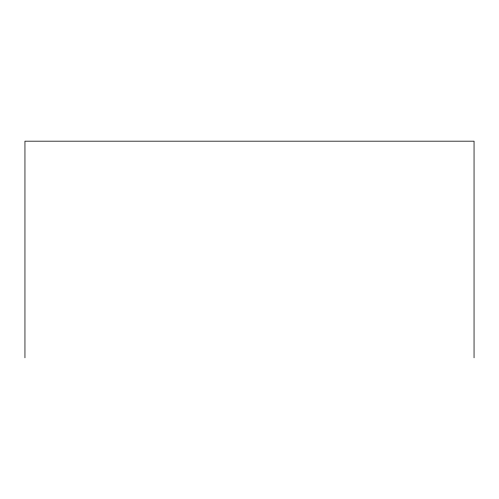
<?xml version="1.0" encoding="UTF-8"?>
<svg xmlns="http://www.w3.org/2000/svg" width="499" height="499" viewBox="0 0 499 499"><rect width="100%" height="100%" fill="white"/><g stroke="black" fill="none" stroke-linecap="round" stroke-linejoin="round"><path stroke-width="0.75" d="M474.05 357.82L474.05 141.18L24.95 141.18L24.95 357.82"/></g></svg>
